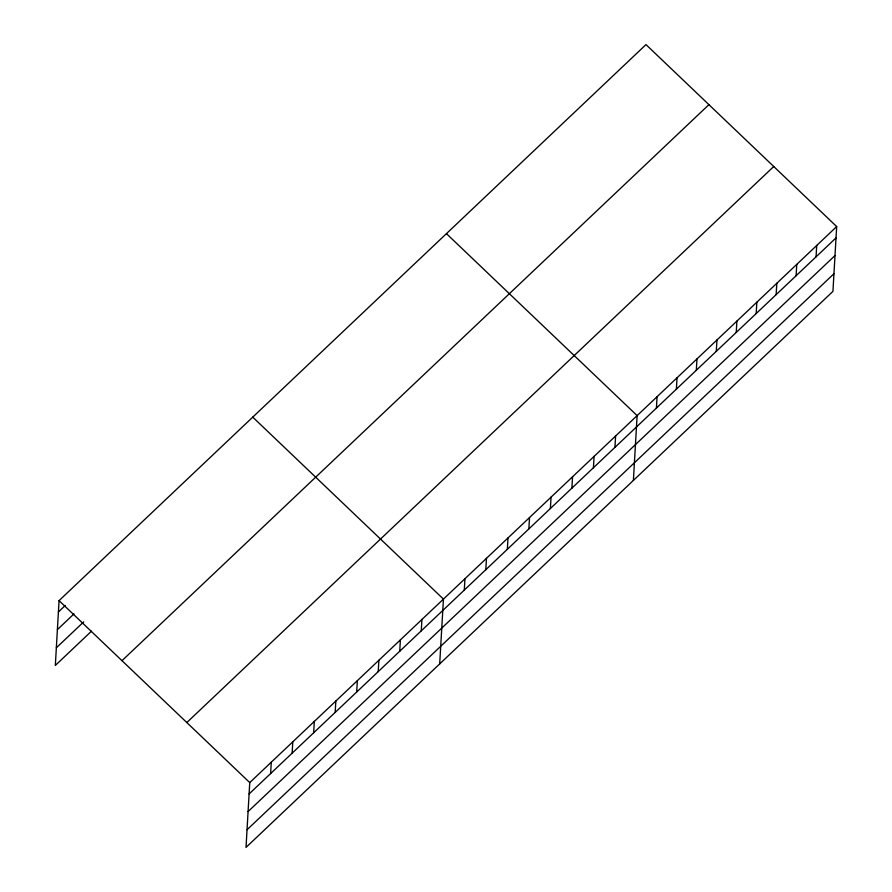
<?xml version="1.0" encoding="UTF-8"?>
<svg xmlns="http://www.w3.org/2000/svg" width="892" height="892" viewBox="0 0 892 892"><rect width="100%" height="100%" fill="white"/><g stroke="black" fill="none" stroke-linecap="round" stroke-linejoin="round"><path stroke-width="1.34" d="M836.674 226.568L249.749 782.596L246.014 847.4L832.938 291.372L836.674 226.568L645.986 44.6L59.062 600.628L55.326 665.432L91.519 631.146M270.622 773.554L271.268 762.203M292.141 753.171L292.788 741.821M313.661 732.778L314.318 721.427M335.18 712.396L335.838 701.045M356.7 692.002L357.358 680.652M378.219 671.62L378.877 660.27M399.739 651.227L400.397 639.876M421.258 630.845L421.916 619.494M439.7 663.916L443.435 599.101L252.748 417.133M464.297 590.069L464.955 578.718M485.817 569.676L486.475 558.325M507.347 549.294L507.994 537.943M528.867 528.9L529.514 517.561M550.386 508.518L551.033 497.167M571.906 488.125L572.553 476.785M593.425 467.743L594.083 456.392M614.945 447.349L615.603 436.01M633.387 480.42L637.122 415.616L446.435 233.648M656.423 408.057L657.069 396.717M676.37 389.157L677.028 377.807M696.329 370.247L696.986 358.907M716.287 351.348L716.945 339.997M736.246 332.437L736.892 321.098M756.193 313.538L756.851 302.187M776.152 294.628L776.809 283.288M796.11 275.728L796.757 264.378M816.057 256.818L816.715 245.478M58.415 611.968L65.261 605.49M57.389 629.618L74.025 613.863M56.341 647.793L83.736 621.847M121.992 660.671L708.906 104.654M186.829 722.542L773.743 166.514M249.102 793.947L836.016 237.919M248.076 811.586L835.001 255.558M247.028 829.761L833.953 273.733M59.062 600.628L249.749 782.596"/></g></svg>
